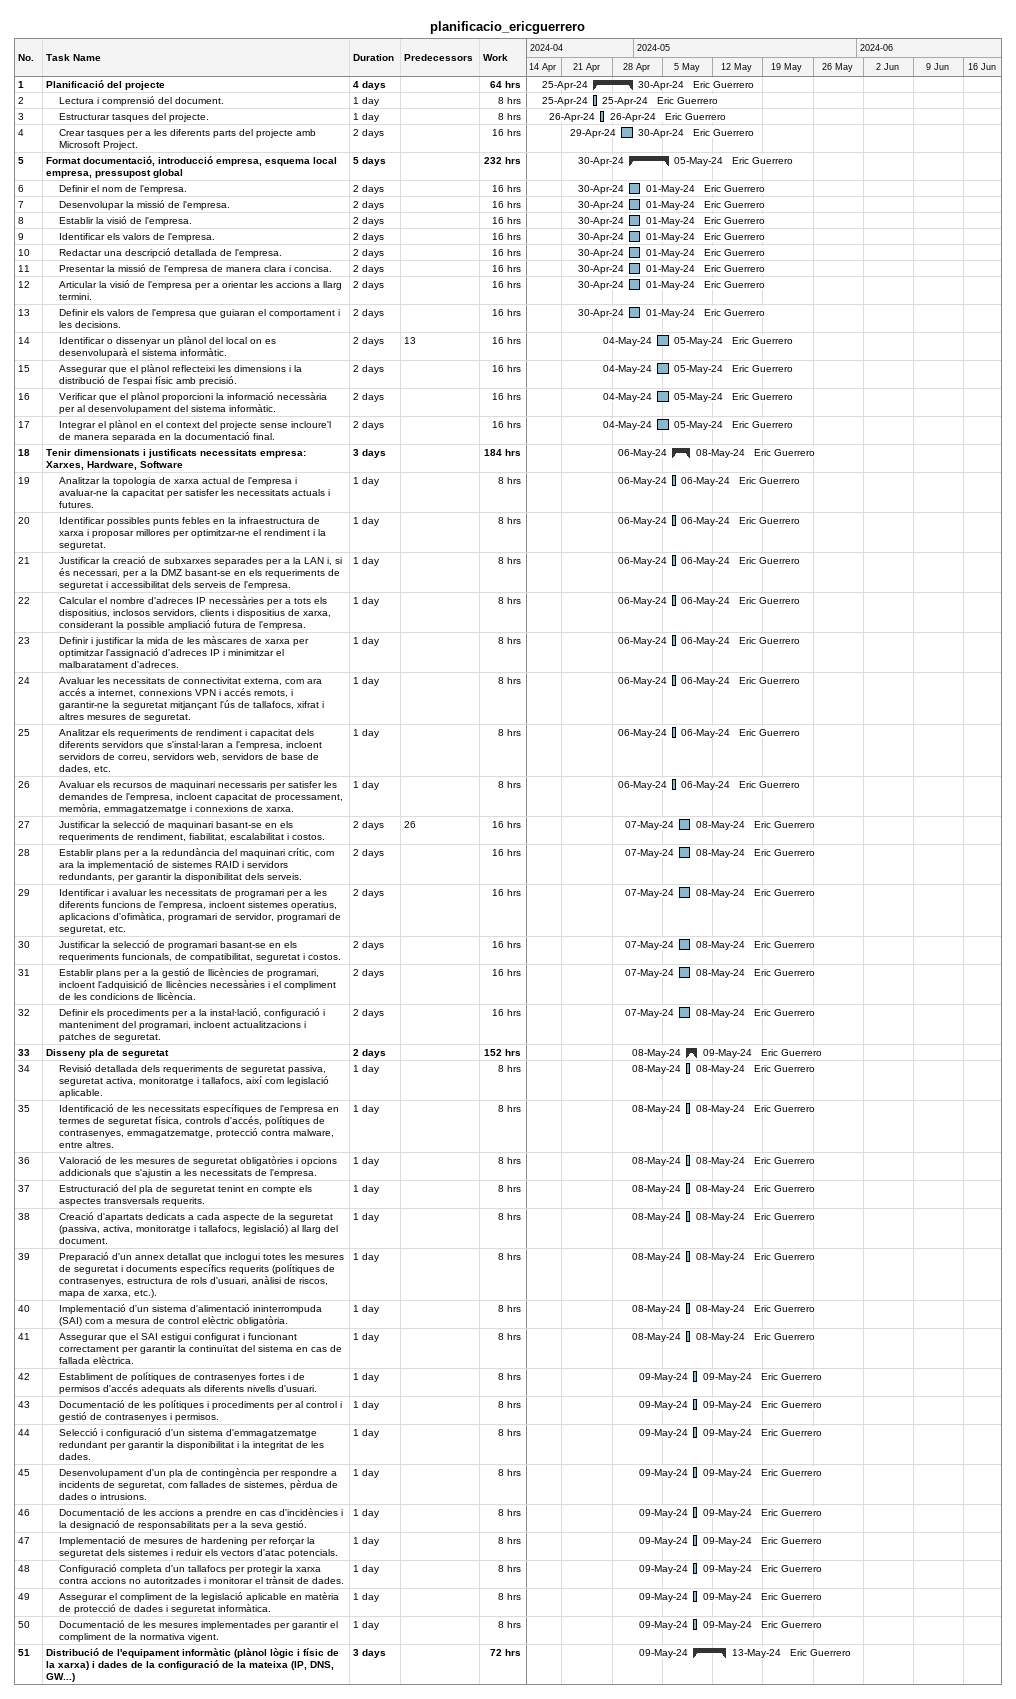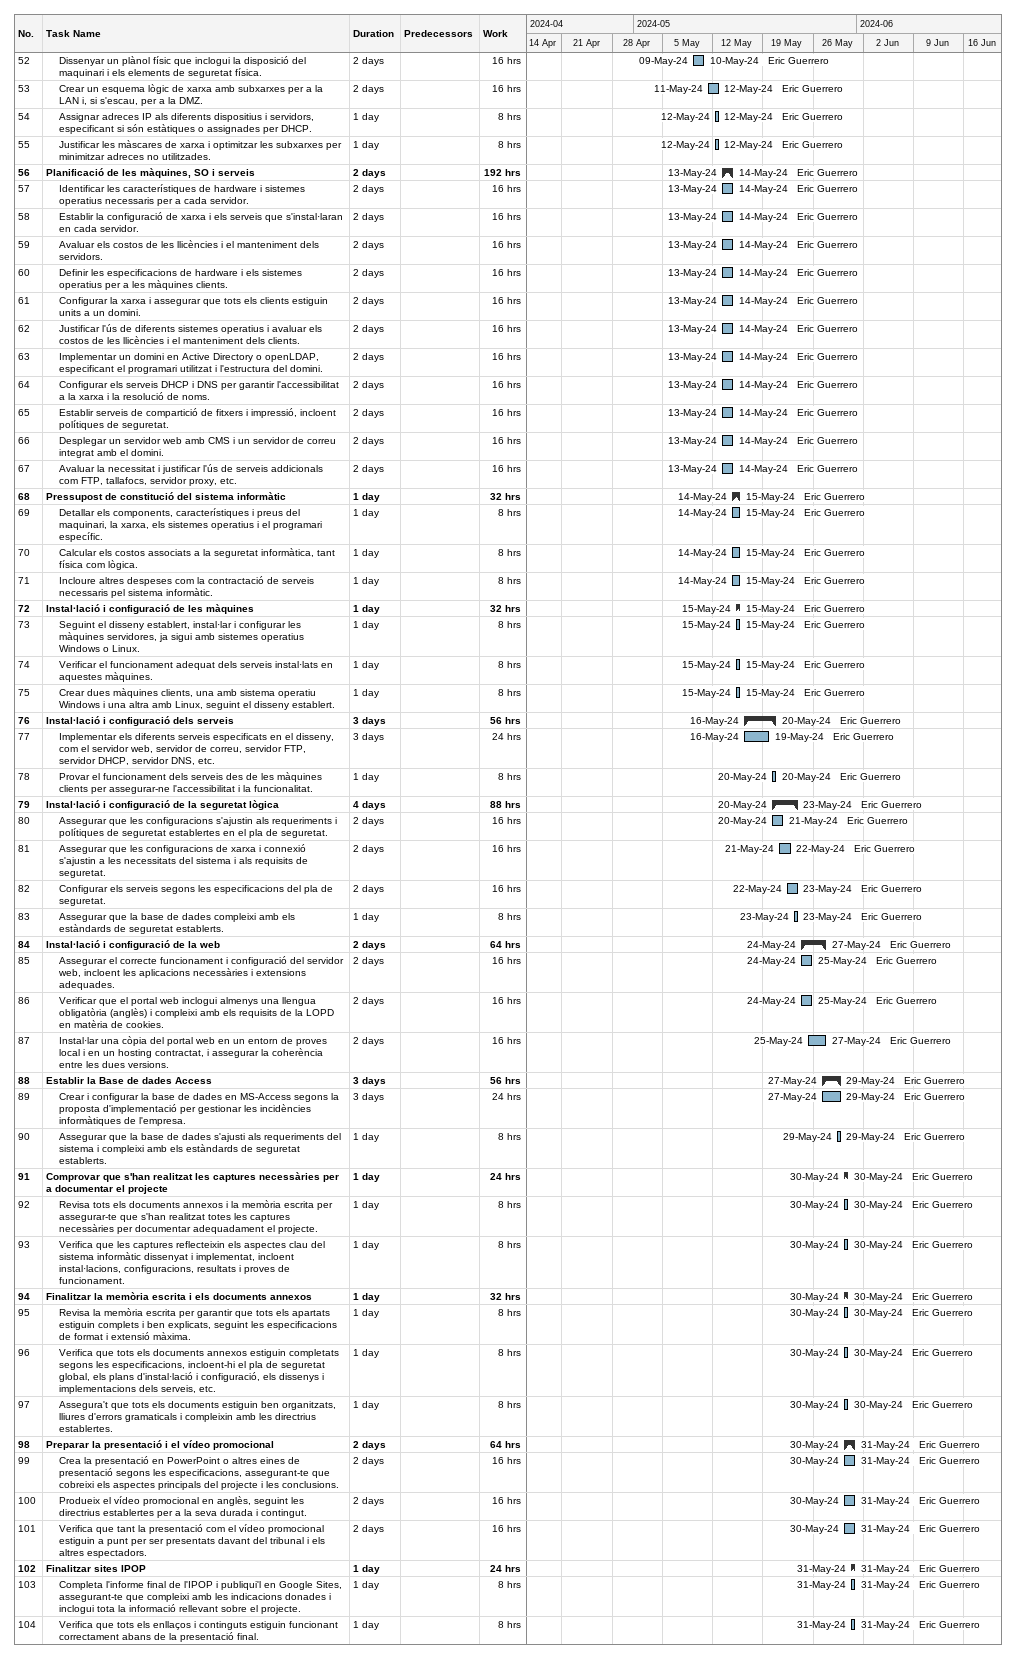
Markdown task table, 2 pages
planificacio_ericguerrero

| ID | Level | Task | Duration | Start | Finish | Predecessors | Resources | Work (h) |
|---|---|---|---|---|---|---|---|---|
| 1 | 1 | **Planificació del projecte** | 4d | 2024-04-25 | 2024-04-30 |  | Eric Guerrero | 64 |
| 2 | 2 | Lectura i comprensió del document. | 1d | 2024-04-25 | 2024-04-25 |  | Eric Guerrero | 8 |
| 3 | 2 | Estructurar tasques del projecte. | 1d | 2024-04-26 | 2024-04-26 |  | Eric Guerrero | 8 |
| 4 | 2 | Crear tasques per a les diferents parts del projecte amb Microsoft Project. | 2d | 2024-04-29 | 2024-04-30 |  | Eric Guerrero | 16 |
| 5 | 1 | **Format documentació, introducció empresa, esquema local empresa, pressupost global** | 5d | 2024-04-30 | 2024-05-05 |  | Eric Guerrero | 232 |
| 6 | 2 | Definir el nom de l'empresa. | 2d | 2024-04-30 | 2024-05-01 |  | Eric Guerrero | 16 |
| 7 | 2 | Desenvolupar la missió de l'empresa. | 2d | 2024-04-30 | 2024-05-01 |  | Eric Guerrero | 16 |
| 8 | 2 | Establir la visió de l'empresa. | 2d | 2024-04-30 | 2024-05-01 |  | Eric Guerrero | 16 |
| 9 | 2 | Identificar els valors de l'empresa. | 2d | 2024-04-30 | 2024-05-01 |  | Eric Guerrero | 16 |
| 10 | 2 | Redactar una descripció detallada de l'empresa. | 2d | 2024-04-30 | 2024-05-01 |  | Eric Guerrero | 16 |
| 11 | 2 | Presentar la missió de l'empresa de manera clara i concisa. | 2d | 2024-04-30 | 2024-05-01 |  | Eric Guerrero | 16 |
| 12 | 2 | Articular la visió de l'empresa per a orientar les accions a llarg termini. | 2d | 2024-04-30 | 2024-05-01 |  | Eric Guerrero | 16 |
| 13 | 2 | Definir els valors de l'empresa que guiaran el comportament i les decisions. | 2d | 2024-04-30 | 2024-05-01 |  | Eric Guerrero | 16 |
| 14 | 2 | Identificar o dissenyar un plànol del local on es desenvoluparà el sistema informàtic. | 2d | 2024-05-04 | 2024-05-05 | 13 | Eric Guerrero | 16 |
| 15 | 2 | Assegurar que el plànol reflecteixi les dimensions i la distribució de l'espai físic amb precisió. | 2d | 2024-05-04 | 2024-05-05 |  | Eric Guerrero | 16 |
| 16 | 2 | Verificar que el plànol proporcioni la informació necessària per al desenvolupament del sistema informàtic. | 2d | 2024-05-04 | 2024-05-05 |  | Eric Guerrero | 16 |
| 17 | 2 | Integrar el plànol en el context del projecte sense incloure'l de manera separada en la documentació final. | 2d | 2024-05-04 | 2024-05-05 |  | Eric Guerrero | 16 |
| 18 | 1 | **Tenir dimensionats i justificats necessitats empresa: Xarxes, Hardware, Software** | 3d | 2024-05-06 | 2024-05-08 |  | Eric Guerrero | 184 |
| 19 | 2 | Analitzar la topologia de xarxa actual de l'empresa i avaluar-ne la capacitat per satisfer les necessitats actuals i futures. | 1d | 2024-05-06 | 2024-05-06 |  | Eric Guerrero | 8 |
| 20 | 2 | Identificar possibles punts febles en la infraestructura de xarxa i proposar millores per optimitzar-ne el rendiment i la seguretat. | 1d | 2024-05-06 | 2024-05-06 |  | Eric Guerrero | 8 |
| 21 | 2 | Justificar la creació de subxarxes separades per a la LAN i, si és necessari, per a la DMZ basant-se en els requeriments de seguretat i accessibilitat dels serveis de l'empresa. | 1d | 2024-05-06 | 2024-05-06 |  | Eric Guerrero | 8 |
| 22 | 2 | Calcular el nombre d'adreces IP necessàries per a tots els dispositius, inclosos servidors, clients i dispositius de xarxa, considerant la possible ampliació futura de l'empresa. | 1d | 2024-05-06 | 2024-05-06 |  | Eric Guerrero | 8 |
| 23 | 2 | Definir i justificar la mida de les màscares de xarxa per optimitzar l'assignació d'adreces IP i minimitzar el malbaratament d'adreces. | 1d | 2024-05-06 | 2024-05-06 |  | Eric Guerrero | 8 |
| 24 | 2 | Avaluar les necessitats de connectivitat externa, com ara accés a internet, connexions VPN i accés remots, i garantir-ne la seguretat mitjançant l'ús de tallafocs, xifrat i altres mesures de seguretat. | 1d | 2024-05-06 | 2024-05-06 |  | Eric Guerrero | 8 |
| 25 | 2 | Analitzar els requeriments de rendiment i capacitat dels diferents servidors que s'instal·laran a l'empresa, incloent servidors de correu, servidors web, servidors de base de dades, etc. | 1d | 2024-05-06 | 2024-05-06 |  | Eric Guerrero | 8 |
| 26 | 2 | Avaluar els recursos de maquinari necessaris per satisfer les demandes de l'empresa, incloent capacitat de processament, memòria, emmagatzematge i connexions de xarxa. | 1d | 2024-05-06 | 2024-05-06 |  | Eric Guerrero | 8 |
| 27 | 2 | Justificar la selecció de maquinari basant-se en els requeriments de rendiment, fiabilitat, escalabilitat i costos. | 2d | 2024-05-07 | 2024-05-08 | 26 | Eric Guerrero | 16 |
| 28 | 2 | Establir plans per a la redundància del maquinari crític, com ara la implementació de sistemes RAID i servidors redundants, per garantir la disponibilitat dels serveis. | 2d | 2024-05-07 | 2024-05-08 |  | Eric Guerrero | 16 |
| 29 | 2 | Identificar i avaluar les necessitats de programari per a les diferents funcions de l'empresa, incloent sistemes operatius, aplicacions d'ofimàtica, programari de servidor, programari de seguretat, etc. | 2d | 2024-05-07 | 2024-05-08 |  | Eric Guerrero | 16 |
| 30 | 2 | Justificar la selecció de programari basant-se en els requeriments funcionals, de compatibilitat, seguretat i costos. | 2d | 2024-05-07 | 2024-05-08 |  | Eric Guerrero | 16 |
| 31 | 2 | Establir plans per a la gestió de llicències de programari, incloent l'adquisició de llicències necessàries i el compliment de les condicions de llicència. | 2d | 2024-05-07 | 2024-05-08 |  | Eric Guerrero | 16 |
| 32 | 2 | Definir els procediments per a la instal·lació, configuració i manteniment del programari, incloent actualitzacions i patches de seguretat. | 2d | 2024-05-07 | 2024-05-08 |  | Eric Guerrero | 16 |
| 33 | 1 | **Disseny pla de seguretat** | 2d | 2024-05-08 | 2024-05-09 |  | Eric Guerrero | 152 |
| 34 | 2 | Revisió detallada dels requeriments de seguretat passiva, seguretat activa, monitoratge i tallafocs, així com legislació aplicable. | 1d | 2024-05-08 | 2024-05-08 |  | Eric Guerrero | 8 |
| 35 | 2 | Identificació de les necessitats específiques de l'empresa en termes de seguretat física, controls d'accés, polítiques de contrasenyes, emmagatzematge, protecció contra malware, entre altres. | 1d | 2024-05-08 | 2024-05-08 |  | Eric Guerrero | 8 |
| 36 | 2 | Valoració de les mesures de seguretat obligatòries i opcions addicionals que s'ajustin a les necessitats de l'empresa. | 1d | 2024-05-08 | 2024-05-08 |  | Eric Guerrero | 8 |
| 37 | 2 | Estructuració del pla de seguretat tenint en compte els aspectes transversals requerits. | 1d | 2024-05-08 | 2024-05-08 |  | Eric Guerrero | 8 |
| 38 | 2 | Creació d'apartats dedicats a cada aspecte de la seguretat (passiva, activa, monitoratge i tallafocs, legislació) al llarg del document. | 1d | 2024-05-08 | 2024-05-08 |  | Eric Guerrero | 8 |
| 39 | 2 | Preparació d'un annex detallat que inclogui totes les mesures de seguretat i documents específics requerits (polítiques de contrasenyes, estructura de rols d'usuari, anàlisi de riscos, mapa de xarxa, etc.). | 1d | 2024-05-08 | 2024-05-08 |  | Eric Guerrero | 8 |
| 40 | 2 | Implementació d'un sistema d'alimentació ininterrompuda (SAI) com a mesura de control elèctric obligatòria. | 1d | 2024-05-08 | 2024-05-08 |  | Eric Guerrero | 8 |
| 41 | 2 | Assegurar que el SAI estigui configurat i funcionant correctament per garantir la continuïtat del sistema en cas de fallada elèctrica. | 1d | 2024-05-08 | 2024-05-08 |  | Eric Guerrero | 8 |
| 42 | 2 | Establiment de polítiques de contrasenyes fortes i de permisos d'accés adequats als diferents nivells d'usuari. | 1d | 2024-05-09 | 2024-05-09 |  | Eric Guerrero | 8 |
| 43 | 2 | Documentació de les polítiques i procediments per al control i gestió de contrasenyes i permisos. | 1d | 2024-05-09 | 2024-05-09 |  | Eric Guerrero | 8 |
| 44 | 2 | Selecció i configuració d'un sistema d'emmagatzematge redundant per garantir la disponibilitat i la integritat de les dades. | 1d | 2024-05-09 | 2024-05-09 |  | Eric Guerrero | 8 |
| 45 | 2 | Desenvolupament d'un pla de contingència per respondre a incidents de seguretat, com fallades de sistemes, pèrdua de dades o intrusions. | 1d | 2024-05-09 | 2024-05-09 |  | Eric Guerrero | 8 |
| 46 | 2 | Documentació de les accions a prendre en cas d'incidències i la designació de responsabilitats per a la seva gestió. | 1d | 2024-05-09 | 2024-05-09 |  | Eric Guerrero | 8 |
| 47 | 2 | Implementació de mesures de hardening per reforçar la seguretat dels sistemes i reduir els vectors d'atac potencials. | 1d | 2024-05-09 | 2024-05-09 |  | Eric Guerrero | 8 |
| 48 | 2 | Configuració completa d'un tallafocs per protegir la xarxa contra accions no autoritzades i monitorar el trànsit de dades. | 1d | 2024-05-09 | 2024-05-09 |  | Eric Guerrero | 8 |
| 49 | 2 | Assegurar el compliment de la legislació aplicable en matèria de protecció de dades i seguretat informàtica. | 1d | 2024-05-09 | 2024-05-09 |  | Eric Guerrero | 8 |
| 50 | 2 | Documentació de les mesures implementades per garantir el compliment de la normativa vigent. | 1d | 2024-05-09 | 2024-05-09 |  | Eric Guerrero | 8 |
| 51 | 1 | **Distribució de l'equipament informàtic (plànol lògic i físic de la xarxa) i dades de la configuració de la mateixa (IP, DNS, GW...)** | 3d | 2024-05-09 | 2024-05-13 |  | Eric Guerrero | 72 |
| 52 | 2 | Dissenyar un plànol físic que inclogui la disposició del maquinari i els elements de seguretat física. | 2d | 2024-05-09 | 2024-05-10 |  | Eric Guerrero | 16 |
| 53 | 2 | Crear un esquema lògic de xarxa amb subxarxes per a la LAN i, si s'escau, per a la DMZ. | 2d | 2024-05-11 | 2024-05-12 |  | Eric Guerrero | 16 |
| 54 | 2 | Assignar adreces IP als diferents dispositius i servidors, especificant si són estàtiques o assignades per DHCP. | 1d | 2024-05-12 | 2024-05-12 |  | Eric Guerrero | 8 |
| 55 | 2 | Justificar les màscares de xarxa i optimitzar les subxarxes per minimitzar adreces no utilitzades. | 1d | 2024-05-12 | 2024-05-12 |  | Eric Guerrero | 8 |
| 56 | 1 | **Planificació de les màquines, SO i serveis** | 2d | 2024-05-13 | 2024-05-14 |  | Eric Guerrero | 192 |
| 57 | 2 | Identificar les característiques de hardware i sistemes operatius necessaris per a cada servidor. | 2d | 2024-05-13 | 2024-05-14 |  | Eric Guerrero | 16 |
| 58 | 2 | Establir la configuració de xarxa i els serveis que s'instal·laran en cada servidor. | 2d | 2024-05-13 | 2024-05-14 |  | Eric Guerrero | 16 |
| 59 | 2 | Avaluar els costos de les llicències i el manteniment dels servidors. | 2d | 2024-05-13 | 2024-05-14 |  | Eric Guerrero | 16 |
| 60 | 2 | Definir les especificacions de hardware i els sistemes operatius per a les màquines clients. | 2d | 2024-05-13 | 2024-05-14 |  | Eric Guerrero | 16 |
| 61 | 2 | Configurar la xarxa i assegurar que tots els clients estiguin units a un domini. | 2d | 2024-05-13 | 2024-05-14 |  | Eric Guerrero | 16 |
| 62 | 2 | Justificar l'ús de diferents sistemes operatius i avaluar els costos de les llicències i el manteniment dels clients. | 2d | 2024-05-13 | 2024-05-14 |  | Eric Guerrero | 16 |
| 63 | 2 | Implementar un domini en Active Directory o openLDAP, especificant el programari utilitzat i l'estructura del domini. | 2d | 2024-05-13 | 2024-05-14 |  | Eric Guerrero | 16 |
| 64 | 2 | Configurar els serveis DHCP i DNS per garantir l'accessibilitat a la xarxa i la resolució de noms. | 2d | 2024-05-13 | 2024-05-14 |  | Eric Guerrero | 16 |
| 65 | 2 | Establir serveis de compartició de fitxers i impressió, incloent polítiques de seguretat. | 2d | 2024-05-13 | 2024-05-14 |  | Eric Guerrero | 16 |
| 66 | 2 | Desplegar un servidor web amb CMS i un servidor de correu integrat amb el domini. | 2d | 2024-05-13 | 2024-05-14 |  | Eric Guerrero | 16 |
| 67 | 2 | Avaluar la necessitat i justificar l'ús de serveis addicionals com FTP, tallafocs, servidor proxy, etc. | 2d | 2024-05-13 | 2024-05-14 |  | Eric Guerrero | 16 |
| 68 | 1 | **Pressupost de constitució del sistema informàtic** | 1d | 2024-05-14 | 2024-05-15 |  | Eric Guerrero | 32 |
| 69 | 2 | Detallar els components, característiques i preus del maquinari, la xarxa, els sistemes operatius i el programari específic. | 1d | 2024-05-14 | 2024-05-15 |  | Eric Guerrero | 8 |
| 70 | 2 | Calcular els costos associats a la seguretat informàtica, tant física com lògica. | 1d | 2024-05-14 | 2024-05-15 |  | Eric Guerrero | 8 |
| 71 | 2 | Incloure altres despeses com la contractació de serveis necessaris pel sistema informàtic. | 1d | 2024-05-14 | 2024-05-15 |  | Eric Guerrero | 8 |
| 72 | 1 | **Instal·lació i configuració de les màquines** | 1d | 2024-05-15 | 2024-05-15 |  | Eric Guerrero | 32 |
| 73 | 2 | Seguint el disseny establert, instal·lar i configurar les màquines servidores, ja sigui amb sistemes operatius Windows o Linux. | 1d | 2024-05-15 | 2024-05-15 |  | Eric Guerrero | 8 |
| 74 | 2 | Verificar el funcionament adequat dels serveis instal·lats en aquestes màquines. | 1d | 2024-05-15 | 2024-05-15 |  | Eric Guerrero | 8 |
| 75 | 2 | Crear dues màquines clients, una amb sistema operatiu Windows i una altra amb Linux, seguint el disseny establert. | 1d | 2024-05-15 | 2024-05-15 |  | Eric Guerrero | 8 |
| 76 | 1 | **Instal·lació i configuració dels serveis** | 3d | 2024-05-16 | 2024-05-20 |  | Eric Guerrero | 56 |
| 77 | 2 | Implementar els diferents serveis especificats en el disseny, com el servidor web, servidor de correu, servidor FTP, servidor DHCP, servidor DNS, etc. | 3d | 2024-05-16 | 2024-05-19 |  | Eric Guerrero | 24 |
| 78 | 2 | Provar el funcionament dels serveis des de les màquines clients per assegurar-ne l'accessibilitat i la funcionalitat. | 1d | 2024-05-20 | 2024-05-20 |  | Eric Guerrero | 8 |
| 79 | 1 | **Instal·lació i configuració de la seguretat lògica** | 4d | 2024-05-20 | 2024-05-23 |  | Eric Guerrero | 88 |
| 80 | 2 | Assegurar que les configuracions s'ajustin als requeriments i polítiques de seguretat establertes en el pla de seguretat. | 2d | 2024-05-20 | 2024-05-21 |  | Eric Guerrero | 16 |
| 81 | 2 | Assegurar que les configuracions de xarxa i connexió s'ajustin a les necessitats del sistema i als requisits de seguretat. | 2d | 2024-05-21 | 2024-05-22 |  | Eric Guerrero | 16 |
| 82 | 2 | Configurar els serveis segons les especificacions del pla de seguretat. | 2d | 2024-05-22 | 2024-05-23 |  | Eric Guerrero | 16 |
| 83 | 2 | Assegurar que la base de dades compleixi amb els estàndards de seguretat establerts. | 1d | 2024-05-23 | 2024-05-23 |  | Eric Guerrero | 8 |
| 84 | 1 | **Instal·lació i configuració de la web** | 2d | 2024-05-24 | 2024-05-27 |  | Eric Guerrero | 64 |
| 85 | 2 | Assegurar el correcte funcionament i configuració del servidor web, incloent les aplicacions necessàries i extensions adequades. | 2d | 2024-05-24 | 2024-05-25 |  | Eric Guerrero | 16 |
| 86 | 2 | Verificar que el portal web inclogui almenys una llengua obligatòria (anglès) i compleixi amb els requisits de la LOPD en matèria de cookies. | 2d | 2024-05-24 | 2024-05-25 |  | Eric Guerrero | 16 |
| 87 | 2 | Instal·lar una còpia del portal web en un entorn de proves local i en un hosting contractat, i assegurar la coherència entre les dues versions. | 2d | 2024-05-25 | 2024-05-27 |  | Eric Guerrero | 16 |
| 88 | 1 | **Establir la Base de dades Access** | 3d | 2024-05-27 | 2024-05-29 |  | Eric Guerrero | 56 |
| 89 | 2 | Crear i configurar la base de dades en MS-Access segons la proposta d'implementació per gestionar les incidències informàtiques de l'empresa. | 3d | 2024-05-27 | 2024-05-29 |  | Eric Guerrero | 24 |
| 90 | 2 | Assegurar que la base de dades s'ajusti als requeriments del sistema i compleixi amb els estàndards de seguretat establerts. | 1d | 2024-05-29 | 2024-05-29 |  | Eric Guerrero | 8 |
| 91 | 1 | **Comprovar que s'han realitzat les captures necessàries per a documentar el projecte** | 1d | 2024-05-30 | 2024-05-30 |  | Eric Guerrero | 24 |
| 92 | 2 | Revisa tots els documents annexos i la memòria escrita per assegurar-te que s'han realitzat totes les captures necessàries per documentar adequadament el projecte. | 1d | 2024-05-30 | 2024-05-30 |  | Eric Guerrero | 8 |
| 93 | 2 | Verifica que les captures reflecteixin els aspectes clau del sistema informàtic dissenyat i implementat, incloent instal·lacions, configuracions, resultats i proves de funcionament. | 1d | 2024-05-30 | 2024-05-30 |  | Eric Guerrero | 8 |
| 94 | 1 | **Finalitzar la memòria escrita i els documents annexos** | 1d | 2024-05-30 | 2024-05-30 |  | Eric Guerrero | 32 |
| 95 | 2 | Revisa la memòria escrita per garantir que tots els apartats estiguin complets i ben explicats, seguint les especificacions de format i extensió màxima. | 1d | 2024-05-30 | 2024-05-30 |  | Eric Guerrero | 8 |
| 96 | 2 | Verifica que tots els documents annexos estiguin completats segons les especificacions, incloent-hi el pla de seguretat global, els plans d'instal·lació i configuració, els dissenys i implementacions dels serveis, etc. | 1d | 2024-05-30 | 2024-05-30 |  | Eric Guerrero | 8 |
| 97 | 2 | Assegura't que tots els documents estiguin ben organitzats, lliures d'errors gramaticals i compleixin amb les directrius establertes. | 1d | 2024-05-30 | 2024-05-30 |  | Eric Guerrero | 8 |
| 98 | 1 | **Preparar la presentació i el vídeo promocional** | 2d | 2024-05-30 | 2024-05-31 |  | Eric Guerrero | 64 |
| 99 | 2 | Crea la presentació en PowerPoint o altres eines de presentació segons les especificacions, assegurant-te que cobreixi els aspectes principals del projecte i les conclusions. | 2d | 2024-05-30 | 2024-05-31 |  | Eric Guerrero | 16 |
| 100 | 2 | Produeix el vídeo promocional en anglès, seguint les directrius establertes per a la seva durada i contingut. | 2d | 2024-05-30 | 2024-05-31 |  | Eric Guerrero | 16 |
| 101 | 2 | Verifica que tant la presentació com el vídeo promocional estiguin a punt per ser presentats davant del tribunal i els altres espectadors. | 2d | 2024-05-30 | 2024-05-31 |  | Eric Guerrero | 16 |
| 102 | 1 | **Finalitzar sites IPOP** | 1d | 2024-05-31 | 2024-05-31 |  | Eric Guerrero | 24 |
| 103 | 2 | Completa l'informe final de l'IPOP i publiqui'l en Google Sites, assegurant-te que compleixi amb les indicacions donades i inclogui tota la informació rellevant sobre el projecte. | 1d | 2024-05-31 | 2024-05-31 |  | Eric Guerrero | 8 |
| 104 | 2 | Verifica que tots els enllaços i continguts estiguin funcionant correctament abans de la presentació final. | 1d | 2024-05-31 | 2024-05-31 |  | Eric Guerrero | 8 |
